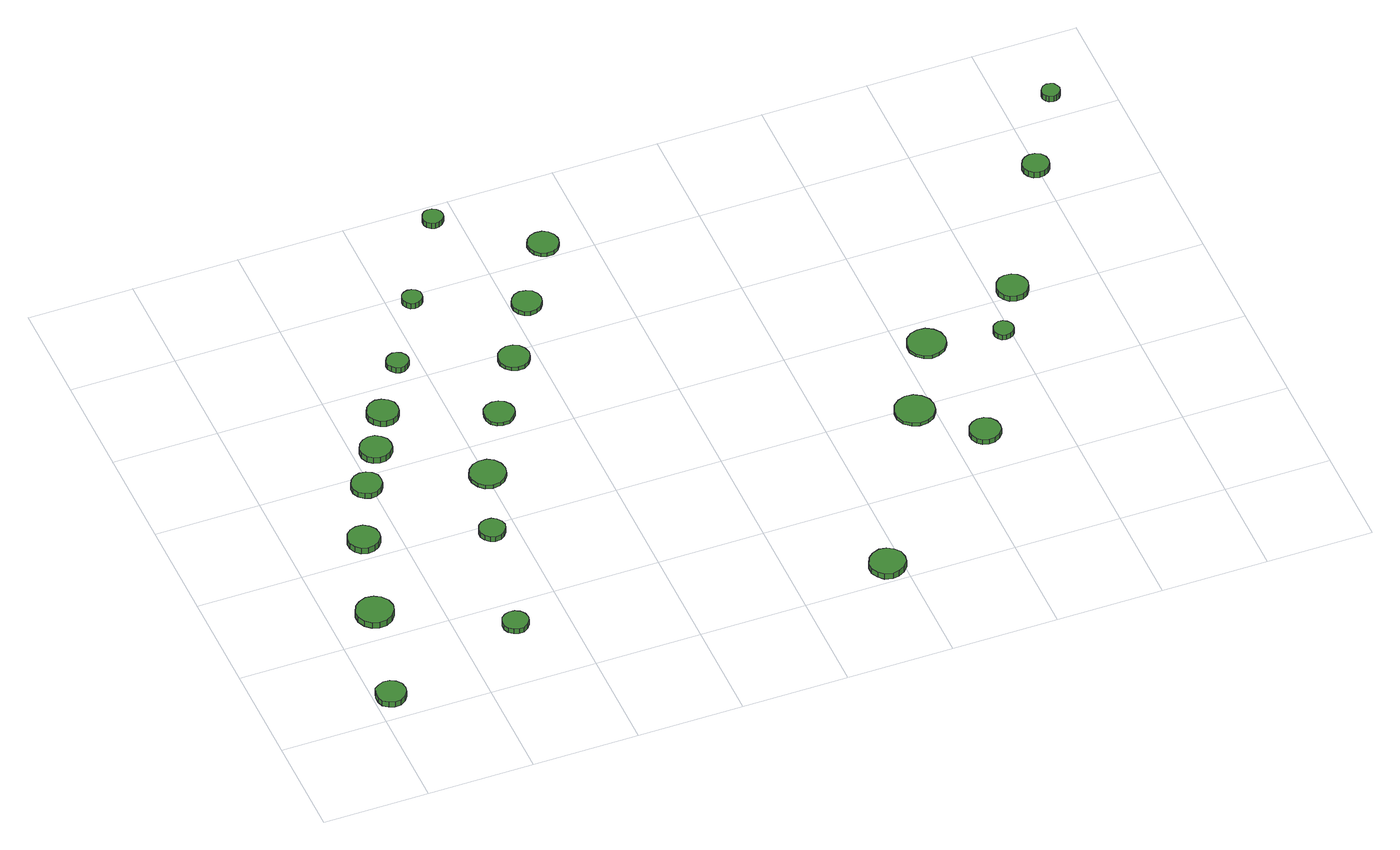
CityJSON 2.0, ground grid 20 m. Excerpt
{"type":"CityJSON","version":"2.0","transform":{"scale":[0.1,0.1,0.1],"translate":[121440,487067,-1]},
"CityObjects":{
"tree1":{"type":"SolitaryVegetationObject","attributes":{"function":"something"},"geometry":[{"type":"MultiSurface","lod":"1","boundaries":[[[0,1,2,3,4,5,6,7,8,9,10,11,12,13,14]],[[15,16,17,18,19,20,21,22,23,24,25,26,27,28,29]],[[0,29,28,1]],[[1,28,27,2]],[[2,27,26,3]],[[3,26,25,4]],[[4,25,24,5]],[[5,24,23,6]],[[6,23,22,7]],[[7,22,21,8]],[[8,21,20,9]],[[9,20,19,10]],[[10,19,18,11]],[[11,18,17,12]],[[12,17,16,13]],[[13,16,15,14]],[[14,15,29,0]]]}]},
"tree2":{"type":"SolitaryVegetationObject","attributes":{"function":"something"},"geometry":[{"type":"MultiSurface","lod":"1","boundaries":[[[30,31,32,33,34,35,36,37,38,39,40,41,42,43,44]],[[45,46,47,48,49,50,51,52,53,54,55,56,57,58,59]],[[30,59,58,31]],[[31,58,57,32]],[[32,57,56,33]],[[33,56,55,34]],[[34,55,54,35]],[[35,54,53,36]],[[36,53,52,37]],[[37,52,51,38]],[[38,51,50,39]],[[39,50,49,40]],[[40,49,48,41]],[[41,48,47,42]],[[42,47,46,43]],[[43,46,45,44]],[[44,45,59,30]]]}]},
"tree3":{"type":"SolitaryVegetationObject","attributes":{"function":"something"},"geometry":[{"type":"MultiSurface","lod":"1","boundaries":[[[60,61,62,63,64,65,66,67,68,69,70,71,72,73,74]],[[75,76,77,78,79,80,81,82,83,84,85,86,87,88,89]],[[60,89,88,61]],[[61,88,87,62]],[[62,87,86,63]],[[63,86,85,64]],[[64,85,84,65]],[[65,84,83,66]],[[66,83,82,67]],[[67,82,81,68]],[[68,81,80,69]],[[69,80,79,70]],[[70,79,78,71]],[[71,78,77,72]],[[72,77,76,73]],[[73,76,75,74]],[[74,75,89,60]]]}]},
"tree4":{"type":"SolitaryVegetationObject","attributes":{"function":"something"},"geometry":[{"type":"MultiSurface","lod":"1","boundaries":[[[90,91,92,93,94,95,96,97,98,99,100,101,102,103,104]],[[105,106,107,108,109,110,111,112,113,114,115,116,117,118,119]],[[90,119,118,91]],[[91,118,117,92]],[[92,117,116,93]],[[93,116,115,94]],[[94,115,114,95]],[[95,114,113,96]],[[96,113,112,97]],[[97,112,111,98]],[[98,111,110,99]],[[99,110,109,100]],[[100,109,108,101]],[[101,108,107,102]],[[102,107,106,103]],[[103,106,105,104]],[[104,105,119,90]]]}]},
"tree5":{"type":"SolitaryVegetationObject","attributes":{"function":"something"},"geometry":[{"type":"MultiSurface","lod":"1","boundaries":[[[120,121,122,123,124,125,126,127,128,129,130,131,132,133,134]],[[135,136,137,138,139,140,141,142,143,144,145,146,147,148,149]],[[120,149,148,121]],[[121,148,147,122]],[[122,147,146,123]],[[123,146,145,124]],[[124,145,144,125]],[[125,144,143,126]],[[126,143,142,127]],[[127,142,141,128]],[[128,141,140,129]],[[129,140,139,130]],[[130,139,138,131]],[[131,138,137,132]],[[132,137,136,133]],[[133,136,135,134]],[[134,135,149,120]]]}]},
"tree6":{"type":"SolitaryVegetationObject","attributes":{"function":"something"},"geometry":[{"type":"MultiSurface","lod":"1","boundaries":[[[150,151,152,153,154,155,156,157,158,159,160,161,162,163,164]],[[165,166,167,168,169,170,171,172,173,174,175,176,177,178,179]],[[150,179,178,151]],[[151,178,177,152]],[[152,177,176,153]],[[153,176,175,154]],[[154,175,174,155]],[[155,174,173,156]],[[156,173,172,157]],[[157,172,171,158]],[[158,171,170,159]],[[159,170,169,160]],[[160,169,168,161]],[[161,168,167,162]],[[162,167,166,163]],[[163,166,165,164]],[[164,165,179,150]]]}]},
"tree7":{"type":"SolitaryVegetationObject","attributes":{"function":"something"},"geometry":[{"type":"MultiSurface","lod":"1","boundaries":[[[180,181,182,183,184,185,186,187,188,189,190,191,192,193,194]],[[195,196,197,198,199,200,201,202,203,204,205,206,207,208,209]],[[180,209,208,181]],[[181,208,207,182]],[[182,207,206,183]],[[183,206,205,184]],[[184,205,204,185]],[[185,204,203,186]],[[186,203,202,187]],[[187,202,201,188]],[[188,201,200,189]],[[189,200,199,190]],[[190,199,198,191]],[[191,198,197,192]],[[192,197,196,193]],[[193,196,195,194]],[[194,195,209,180]]]}]},
"tree8":{"type":"SolitaryVegetationObject","attributes":{"function":"something"},"geometry":[{"type":"MultiSurface","lod":"1","boundaries":[[[210,211,212,213,214,215,216,217,218,219,220,221,222,223,224]],[[225,226,227,228,229,230,231,232,233,234,235,236,237,238,239]],[[210,239,238,211]],[[211,238,237,212]],[[212,237,236,213]],[[213,236,235,214]],[[214,235,234,215]],[[215,234,233,216]],[[216,233,232,217]],[[217,232,231,218]],[[218,231,230,219]],[[219,230,229,220]],[[220,229,228,221]],[[221,228,227,222]],[[222,227,226,223]],[[223,226,225,224]],[[224,225,239,210]]]}]},
"tree9":{"type":"SolitaryVegetationObject","attributes":{"function":"something"},"geometry":[{"type":"MultiSurface","lod":"1","boundaries":[[[240,241,242,243,244,245,246,247,248,249,250,251,252,253,254]],[[255,256,257,258,259,260,261,262,263,264,265,266,267,268,269]],[[240,269,268,241]],[[241,268,267,242]],[[242,267,266,243]],[[243,266,265,244]],[[244,265,264,245]],[[245,264,263,246]],[[246,263,262,247]],[[247,262,261,248]],[[248,261,260,249]],[[249,260,259,250]],[[250,259,258,251]],[[251,258,257,252]],[[252,257,256,253]],[[253,256,255,254]],[[254,255,269,240]]]}]},
"tree10":{"type":"SolitaryVegetationObject","attributes":{"function":"something"},"geometry":[{"type":"MultiSurface","lod":"1","boundaries":[[[270,271,272,273,274,275,276,277,278,279,280,281,282,283,284]],[[285,286,287,288,289,290,291,292,293,294,295,296,297,298,299]],[[270,299,298,271]],[[271,298,297,272]],[[272,297,296,273]],[[273,296,295,274]],[[274,295,294,275]],[[275,294,293,276]],[[276,293,292,277]],[[277,292,291,278]],[[278,291,290,279]],[[279,290,289,280]],[[280,289,288,281]],[[281,288,287,282]],[[282,287,286,283]],[[283,286,285,284]],[[284,285,299,270]]]}]},
"tree11":{"type":"SolitaryVegetationObject","attributes":{"function":"something"},"geometry":[{"type":"MultiSurface","lod":"1","boundaries":[[[300,301,302,303,304,305,306,307,308,309,310,311,312,313,314]],[[315,316,317,318,319,320,321,322,323,324,325,326,327,328,329]],[[300,329,328,301]],[[301,328,327,302]],[[302,327,326,303]],[[303,326,325,304]],[[304,325,324,305]],[[305,324,323,306]],[[306,323,322,307]],[[307,322,321,308]],[[308,321,320,309]],[[309,320,319,310]],[[310,319,318,311]],[[311,318,317,312]],[[312,317,316,313]],[[313,316,315,314]],[[314,315,329,300]]]}]},
"tree12":{"type":"SolitaryVegetationObject","attributes":{"function":"something"},"geometry":[{"type":"MultiSurface","lod":"1","boundaries":[[[330,331,332,333,334,335,336,337,338,339,340,341,342,343,344]],[[345,346,347,348,349,350,351,352,353,354,355,356,357,358,359]],[[330,359,358,331]],[[331,358,357,332]],[[332,357,356,333]],[[333,356,355,334]],[[334,355,354,335]],[[335,354,353,336]],[[336,353,352,337]],[[337,352,351,338]],[[338,351,350,339]],[[339,350,349,340]],[[340,349,348,341]],[[341,348,347,342]],[[342,347,346,343]],[[343,346,345,344]],[[344,345,359,330]]]}]},
"tree13":{"type":"SolitaryVegetationObject","attributes":{"function":"something"},"geometry":[{"type":"MultiSurface","lod":"1","boundaries":[[[360,361,362,363,364,365,366,367,368,369,370,371,372,373,374]],[[375,376,377,378,379,380,381,382,383,384,385,386,387,388,389]],[[360,389,388,361]],[[361,388,387,362]],[[362,387,386,363]],[[363,386,385,364]],[[364,385,384,365]],[[365,384,383,366]],[[366,383,382,367]],[[367,382,381,368]],[[368,381,380,369]],[[369,380,379,370]],[[370,379,378,371]],[[371,378,377,372]],[[372,377,376,373]],[[373,376,375,374]],[[374,375,389,360]]]}]},
"tree14":{"type":"SolitaryVegetationObject","attributes":{"function":"something"},"geometry":[{"type":"MultiSurface","lod":"1","boundaries":[[[390,391,392,393,394,395,396,397,398,399,400,401,402,403,404]],[[405,406,407,408,409,410,411,412,413,414,415,416,417,418,419]],[[390,419,418,391]],[[391,418,417,392]],[[392,417,416,393]],[[393,416,415,394]],[[394,415,414,395]],[[395,414,413,396]],[[396,413,412,397]],[[397,412,411,398]],[[398,411,410,399]],[[399,410,409,400]],[[400,409,408,401]],[[401,408,407,402]],[[402,407,406,403]],[[403,406,405,404]],[[404,405,419,390]]]}]},
"tree15":{"type":"SolitaryVegetationObject","attributes":{"function":"something"},"geometry":[{"type":"MultiSurface","lod":"1","boundaries":[[[420,421,422,423,424,425,426,427,428,429,430,431,432,433,434]],[[435,436,437,438,439,440,441,442,443,444,445,446,447,448,449]],[[420,449,448,421]],[[421,448,447,422]],[[422,447,446,423]],[[423,446,445,424]],[[424,445,444,425]],[[425,444,443,426]],[[426,443,442,427]],[[427,442,441,428]],[[428,441,440,429]],[[429,440,439,430]],[[430,439,438,431]],[[431,438,437,432]],[[432,437,436,433]],[[433,436,435,434]],[[434,435,449,420]]]}]},
"tree16":{"type":"SolitaryVegetationObject","attributes":{"function":"something"},"geometry":[{"type":"MultiSurface","lod":"1","boundaries":[[[450,451,452,453,454,455,456,457,458,459,460,461,462,463,464]],[[465,466,467,468,469,470,471,472,473,474,475,476,477,478,479]],[[450,479,478,451]],[[451,478,477,452]],[[452,477,476,453]],[[453,476,475,454]],[[454,475,474,455]],[[455,474,473,456]],[[456,473,472,457]],[[457,472,471,458]],[[458,471,470,459]],[[459,470,469,460]],[[460,469,468,461]],[[461,468,467,462]],[[462,467,466,463]],[[463,466,465,464]],[[464,465,479,450]]]}]},
"tree17":{"type":"SolitaryVegetationObject","attributes":{"function":"something"},"geometry":[{"type":"MultiSurface","lod":"1","boundaries":[[[480,481,482,483,484,485,486,487,488,489,490,491,492,493,494]],[[495,496,497,498,499,500,501,502,503,504,505,506,507,508,509]],[[480,509,508,481]],[[481,508,507,482]],[[482,507,506,483]],[[483,506,505,484]],[[484,505,504,485]],[[485,504,503,486]],[[486,503,502,487]],[[487,502,501,488]],[[488,501,500,489]],[[489,500,499,490]],[[490,499,498,491]],[[491,498,497,492]],[[492,497,496,493]],[[493,496,495,494]],[[494,495,509,480]]]}]},
"tree18":{"type":"SolitaryVegetationObject","attributes":{"function":"something"},"geometry":[{"type":"MultiSurface","lod":"1","boundaries":[[[510,511,512,513,514,515,516,517,518,519,520,521,522,523,524]],[[525,526,527,528,529,530,531,532,533,534,535,536,537,538,539]],[[510,539,538,511]],[[511,538,537,512]],[[512,537,536,513]],[[513,536,535,514]],[[514,535,534,515]],[[515,534,533,516]],[[516,533,532,517]],[[517,532,531,518]],[[518,531,530,519]],[[519,530,529,520]],[[520,529,528,521]],[[521,528,527,522]],[[522,527,526,523]],[[523,526,525,524]],[[524,525,539,510]]]}]},
"tree19":{"type":"SolitaryVegetationObject","attributes":{"function":"something"},"geometry":[{"type":"MultiSurface","lod":"1","boundaries":[[[540,541,542,543,544,545,546,547,548,549,550,551,552,553,554]],[[555,556,557,558,559,560,561,562,563,564,565,566,567,568,569]],[[540,569,568,541]],[[541,568,567,542]],[[542,567,566,543]],[[543,566,565,544]],[[544,565,564,545]],[[545,564,563,546]],[[546,563,562,547]],[[547,562,561,548]],[[548,561,560,549]],[[549,560,559,550]],[[550,559,558,551]],[[551,558,557,552]],[[552,557,556,553]],[[553,556,555,554]],[[554,555,569,540]]]}]},
"tree20":{"type":"SolitaryVegetationObject","attributes":{"function":"something"},"geometry":[{"type":"MultiSurface","lod":"1","boundaries":[[[570,571,572,573,574,575,576,577,578,579,580,581,582,583,584]],[[585,586,587,588,589,590,591,592,593,594,595,596,597,598,599]],[[570,599,598,571]],[[571,598,597,572]],[[572,597,596,573]],[[573,596,595,574]],[[574,595,594,575]],[[575,594,593,576]],[[576,593,592,577]],[[577,592,591,578]],[[578,591,590,579]],[[579,590,589,580]],[[580,589,588,581]],[[581,588,587,582]],[[582,587,586,583]],[[583,586,585,584]],[[584,585,599,570]]]}]},
"tree21":{"type":"SolitaryVegetationObject","attributes":{"function":"something"},"geometry":[{"type":"MultiSurface","lod":"1","boundaries":[[[600,601,602,603,604,605,606,607,608,609,610,611,612,613,614]],[[615,616,617,618,619,620,621,622,623,624,625,626,627,628,629]],[[600,629,628,601]],[[601,628,627,602]],[[602,627,626,603]],[[603,626,625,604]],[[604,625,624,605]],[[605,624,623,606]],[[606,623,622,607]],[[607,622,621,608]],[[608,621,620,609]],[[609,620,619,610]],[[610,619,618,611]],[[611,618,617,612]],[[612,617,616,613]],[[613,616,615,614]],[[614,615,629,600]]]}]},
"tree22":{"type":"SolitaryVegetationObject","attributes":{"function":"something"},"geometry":[{"type":"MultiSurface","lod":"1","boundaries":[[[630,631,632,633,634,635,636,637,638,639,640,641,642,643,644]],[[645,646,647,648,649,650,651,652,653,654,655,656,657,658,659]],[[630,659,658,631]],[[631,658,657,632]],[[632,657,656,633]],[[633,656,655,634]],[[634,655,654,635]],[[635,654,653,636]],[[636,653,652,637]],[[637,652,651,638]],[[638,651,650,639]],[[639,650,649,640]],[[640,649,648,641]],[[641,648,647,642]],[[642,647,646,643]],[[643,646,645,644]],[[644,645,659,630]]]}]},
"tree23":{"type":"SolitaryVegetationObject","attributes":{"function":"something"},"geometry":[{"type":"MultiSurface","lod":"1","boundaries":[[[660,661,662,663,664,665,666,667,668,669,670,671,672,673,674]],[[675,676,677,678,679,680,681,682,683,684,685,686,687,688,689]],[[660,689,688,661]],[[661,688,687,662]],[[662,687,686,663]],[[663,686,685,664]],[[664,685,684,665]],[[665,684,683,666]],[[666,683,682,667]],[[667,682,681,668]],[[668,681,680,669]],[[669,680,679,670]],[[670,679,678,671]],[[671,678,677,672]],[[672,677,676,673]],[[673,676,675,674]],[[674,675,689,660]]]}]},
"tree24":{"type":"SolitaryVegetationObject","attributes":{"function":"something"},"geometry":[{"type":"MultiSurface","lod":"1","boundaries":[[[690,691,692,693,694,695,696,697,698,699,700,701,702,703,704]],[[705,706,707,708,709,710,711,712,713,714,715,716,717,718,719]],[[690,719,718,691]],[[691,718,717,692]],[[692,717,716,693]],[[693,716,715,694]],[[694,715,714,695]],[[695,714,713,696]],[[696,713,712,697]],[[697,712,711,698]],[[698,711,710,699]],[[699,710,709,700]],[[700,709,708,701]],[[701,708,707,702]],[[702,707,706,703]],[[703,706,705,704]],[[704,705,719,690]]]}]}
},
"vertices":[
[60,57,18],[58,69,18],[51,78,18],[41,84,18],[29,85,18],[18,81,18],[9,74,18],[5,63,18],[5,51,18],[9,40,18],[18,33,18],[29,29,18],[41,30,18],[51,36,18],[58,46,18],[58,46,6],[51,36,6],[41,30,6],[29,29,6],[18,33,6],[9,40,6],[5,51,6],[5,63,6],[9,74,6],[18,81,6],[29,85,6],[41,84,6],[51,78,6],[58,69,6],[60,57,6],
[117,258,23],[114,272,23],[105,284,23],[93,291,23],[78,293,23],[65,288,23],[54,279,23],[48,265,23],[48,251,23],[54,238,23],[65,228,23],[78,224,23],[93,225,23],[105,232,23],[114,244,23],[114,244,10],[105,232,10],[93,225,10],[78,224,10],[65,228,10],[54,238,10],[48,251,10],[48,265,10],[54,279,10],[65,288,10],[78,293,10],[93,291,10],[105,284,10],[114,272,10],[117,258,10],
[164,440,22],[162,452,22],[154,462,22],[144,469,22],[131,470,22],[119,466,22],[110,458,22],[105,446,22],[105,434,22],[110,423,22],[119,414,22],[131,410,22],[144,412,22],[154,418,22],[162,428,22],[162,428,9],[154,418,9],[144,412,9],[131,410,9],[119,414,9],[110,423,9],[105,434,9],[105,446,9],[110,458,9],[119,466,9],[131,470,9],[144,469,9],[154,462,9],[162,452,9],[164,440,9],
[330,146,17],[328,156,17],[322,164,17],[313,169,17],[303,170,17],[294,167,17],[286,161,17],[282,151,17],[282,141,17],[286,132,17],[294,126,17],[303,122,17],[313,123,17],[322,129,17],[328,137,17],[328,137,6],[322,129,6],[313,123,6],[303,122,6],[294,126,6],[286,132,6],[282,141,6],[282,151,6],[286,161,6],[294,167,6],[303,170,6],[313,169,6],[322,164,6],[328,156,6],[330,146,6],
[221,571,18],[219,583,18],[212,592,18],[202,598,18],[190,599,18],[179,596,18],[170,588,18],[165,577,18],[165,565,18],[170,554,18],[179,547,18],[190,543,18],[202,544,18],[212,550,18],[219,560,18],[219,560,6],[212,550,6],[202,544,6],[190,543,6],[179,547,6],[170,554,6],[165,565,6],[165,577,6],[170,588,6],[179,596,6],[190,599,6],[202,598,6],[212,592,6],[219,583,6],[221,571,6],
[271,650,19],[269,662,19],[261,671,19],[251,678,19],[239,679,19],[227,675,19],[218,667,19],[213,656,19],[213,644,19],[218,633,19],[227,625,19],[239,621,19],[251,622,19],[261,628,19],[269,638,19],[269,638,6],[261,628,6],[251,622,6],[239,621,6],[227,625,6],[218,633,6],[213,644,6],[213,656,6],[218,667,6],[227,675,6],[239,679,6],[251,678,6],[261,671,6],[269,662,6],[271,650,6],
[381,382,17],[378,392,17],[372,400,17],[364,405,17],[353,406,17],[344,403,17],[336,396,17],[332,387,17],[332,377,17],[336,368,17],[344,361,17],[353,357,17],[364,359,17],[372,364,17],[378,372,17],[378,372,6],[372,364,6],[364,359,6],[353,357,6],[344,361,6],[336,368,6],[332,377,6],[332,387,6],[336,396,6],[344,403,6],[353,406,6],[364,405,6],[372,400,6],[378,392,6],[381,382,6],
[317,733,19],[315,745,19],[308,754,19],[297,760,19],[285,762,19],[274,758,19],[265,750,19],[260,739,19],[260,727,19],[265,716,19],[274,708,19],[285,704,19],[297,705,19],[308,711,19],[315,721,19],[315,721,6],[308,711,6],[297,705,6],[285,704,6],[274,708,6],[265,716,6],[260,727,6],[260,739,6],[265,750,6],[274,758,6],[285,762,6],[297,760,6],[308,754,6],[315,745,6],[317,733,6],
[437,520,14],[434,533,14],[426,545,14],[414,552,14],[400,553,14],[386,549,14],[376,539,14],[370,527,14],[370,513,14],[376,500,14],[386,490,14],[400,486,14],[414,488,14],[426,495,14],[434,506,14],[434,506,6],[426,495,6],[414,488,6],[400,486,6],[386,490,6],[376,500,6],[370,513,6],[370,527,6],[376,539,6],[386,549,6],[400,553,6],[414,552,6],[426,545,6],[434,533,6],[437,520,6],
[382,844,18],[380,852,18],[375,859,18],[367,863,18],[359,864,18],[351,861,18],[345,856,18],[341,848,18],[341,839,18],[345,832,18],[351,826,18],[359,823,18],[367,824,18],[375,829,18],[380,835,18],[380,835,6],[375,829,6],[367,824,6],[359,823,6],[351,826,6],[345,832,6],[341,839,6],[341,848,6],[345,856,6],[351,861,6],[359,864,6],[367,863,6],[375,859,6],[380,852,6],[382,844,6],
[509,657,14],[506,669,14],[499,678,14],[489,684,14],[477,685,14],[466,682,14],[457,674,14],[453,663,14],[453,651,14],[457,640,14],[466,632,14],[477,629,14],[489,630,14],[499,636,14],[506,646,14],[506,646,6],[499,636,6],[489,630,6],[477,629,6],[466,632,6],[457,640,6],[453,651,6],[453,663,6],[457,674,6],[466,682,6],[477,685,6],[489,684,6],[499,678,6],[506,669,6],[509,657,6],
[465,986,18],[464,993,18],[459,999,18],[452,1003,18],[445,1004,18],[437,1002,18],[431,997,18],[428,989,18],[428,982,18],[431,975,18],[437,969,18],[445,967,18],[452,968,18],[459,972,18],[464,978,18],[464,978,6],[459,972,6],[452,968,6],[445,967,6],[437,969,6],[431,975,6],[428,982,6],[428,989,6],[431,997,6],[437,1002,6],[445,1004,6],[452,1003,6],[459,999,6],[464,993,6],[465,986,6],
[587,780,14],[584,792,14],[577,802,14],[567,808,14],[554,809,14],[543,805,14],[534,797,14],[529,786,14],[529,774,14],[534,763,14],[543,755,14],[554,751,14],[567,752,14],[577,758,14],[584,768,14],[584,768,6],[577,758,6],[567,752,6],[554,751,6],[543,755,6],[534,763,6],[529,774,6],[529,786,6],[534,797,6],[543,805,6],[554,809,6],[567,808,6],[577,802,6],[584,792,6],[587,780,6],
[659,902,15],[657,913,15],[650,923,15],[640,928,15],[628,930,15],[617,926,15],[609,918,15],[604,908,15],[604,896,15],[609,886,15],[617,878,15],[628,874,15],[640,876,15],[650,881,15],[657,891,15],[657,891,6],[650,881,6],[640,876,6],[628,874,6],[617,878,6],[609,886,6],[604,896,6],[604,908,6],[609,918,6],[617,926,6],[628,930,6],[640,928,6],[650,923,6],[657,913,6],[659,902,6],
[577,1164,18],[575,1172,18],[570,1178,18],[563,1182,18],[555,1183,18],[548,1181,18],[542,1175,18],[539,1168,18],[539,1160,18],[542,1153,18],[548,1147,18],[555,1145,18],[563,1146,18],[570,1150,18],[575,1156,18],[575,1156,6],[570,1150,6],[563,1146,6],[555,1145,6],[548,1147,6],[542,1153,6],[539,1160,6],[539,1168,6],[542,1175,6],[548,1181,6],[555,1183,6],[563,1182,6],[570,1178,6],[575,1172,6],[577,1164,6],
[1005,38,20],[1003,52,20],[994,63,20],[982,70,20],[969,72,20],[955,67,20],[945,58,20],[939,45,20],[939,31,20],[945,19,20],[955,9,20],[969,5,20],[982,7,20],[994,14,20],[1003,25,20],[1003,25,7],[994,14,7],[982,7,7],[969,5,7],[955,9,7],[945,19,7],[939,31,7],[939,45,7],[945,58,7],[955,67,7],[969,72,7],[982,70,7],[994,63,7],[1003,52,7],[1005,38,7],
[744,1033,14],[741,1044,14],[734,1054,14],[724,1060,14],[712,1061,14],[701,1058,14],[692,1050,14],[687,1039,14],[687,1027,14],[692,1016,14],[701,1008,14],[712,1004,14],[724,1005,14],[734,1011,14],[741,1021,14],[741,1021,6],[734,1011,6],[724,1005,6],[712,1004,6],[701,1008,6],[692,1016,6],[687,1027,6],[687,1039,6],[692,1050,6],[701,1058,6],[712,1061,6],[724,1060,6],[734,1054,6],[741,1044,6],[744,1033,6],
[1202,390,13],[1199,405,13],[1190,417,13],[1177,425,13],[1161,427,13],[1147,422,13],[1135,412,13],[1129,398,13],[1129,382,13],[1135,368,13],[1147,358,13],[1161,353,13],[1177,355,13],[1190,362,13],[1199,375,13],[1199,375,6],[1190,362,6],[1177,355,6],[1161,353,6],[1147,358,6],[1135,368,6],[1129,382,6],[1129,398,6],[1135,412,6],[1147,422,6],[1161,427,6],[1177,425,6],[1190,417,6],[1199,405,6],[1202,390,6],
[1289,292,17],[1287,304,17],[1280,314,17],[1269,320,17],[1257,321,17],[1246,317,17],[1237,309,17],[1232,298,17],[1232,286,17],[1237,275,17],[1246,267,17],[1257,264,17],[1269,265,17],[1280,271,17],[1287,281,17],[1287,281,6],[1280,271,6],[1269,265,6],[1257,264,6],[1246,267,6],[1237,275,6],[1232,286,6],[1232,298,6],[1237,309,6],[1246,317,6],[1257,321,6],[1269,320,6],[1280,314,6],[1287,304,6],[1289,292,6],
[1285,542,13],[1282,556,13],[1273,568,13],[1260,576,13],[1245,577,13],[1231,573,13],[1220,563,13],[1214,549,13],[1214,534,13],[1220,521,13],[1231,511,13],[1245,506,13],[1260,508,13],[1273,515,13],[1282,527,13],[1282,527,6],[1273,515,6],[1260,508,6],[1245,506,6],[1231,511,6],[1220,521,6],[1214,534,6],[1214,549,6],[1220,563,6],[1231,573,6],[1245,577,6],[1260,576,6],[1273,568,6],[1282,556,6],[1285,542,6],
[1406,521,17],[1405,528,17],[1400,535,17],[1393,539,17],[1385,540,17],[1378,537,17],[1372,532,17],[1369,525,17],[1369,517,17],[1372,510,17],[1378,504,17],[1385,502,17],[1393,503,17],[1400,507,17],[1405,513,17],[1405,513,6],[1400,507,6],[1393,503,6],[1385,502,6],[1378,504,6],[1372,510,6],[1369,517,6],[1369,525,6],[1372,532,6],[1378,537,6],[1385,540,6],[1393,539,6],[1400,535,6],[1405,528,6],[1406,521,6],
[1472,616,18],[1469,628,18],[1462,638,18],[1452,644,18],[1439,645,18],[1428,642,18],[1419,633,18],[1414,622,18],[1414,610,18],[1419,599,18],[1428,591,18],[1439,587,18],[1452,588,18],[1462,594,18],[1469,604,18],[1469,604,6],[1462,594,6],[1452,588,6],[1439,587,6],[1428,591,6],[1419,599,6],[1414,610,6],[1414,622,6],[1419,633,6],[1428,642,6],[1439,645,6],[1452,644,6],[1462,638,6],[1469,628,6],[1472,616,6],
[1621,887,24],[1619,897,24],[1613,905,24],[1604,910,24],[1594,911,24],[1584,908,24],[1576,901,24],[1572,892,24],[1572,881,24],[1576,872,24],[1584,865,24],[1594,862,24],[1604,863,24],[1613,868,24],[1619,876,24],[1619,876,11],[1613,868,11],[1604,863,11],[1594,862,11],[1584,865,11],[1576,872,11],[1572,881,11],[1572,892,11],[1576,901,11],[1584,908,11],[1594,911,11],[1604,910,11],[1613,905,11],[1619,897,11],[1621,887,11],
[1706,1045,30],[1704,1052,30],[1700,1058,30],[1694,1061,30],[1687,1062,30],[1680,1060,30],[1675,1055,30],[1672,1049,30],[1672,1041,30],[1675,1035,30],[1680,1030,30],[1687,1028,30],[1694,1029,30],[1700,1032,30],[1704,1038,30],[1704,1038,17],[1700,1032,17],[1694,1029,17],[1687,1028,17],[1680,1030,17],[1675,1035,17],[1672,1041,17],[1672,1049,17],[1675,1055,17],[1680,1060,17],[1687,1062,17],[1694,1061,17],[1700,1058,17],[1704,1052,17],[1706,1045,17]
]}
